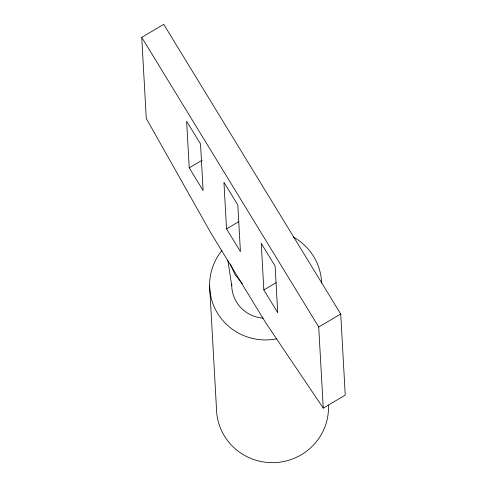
<?xml version="1.0" encoding="UTF-8"?>
<svg xmlns="http://www.w3.org/2000/svg" width="487" height="487" viewBox="0 0 487 487"><rect width="100%" height="100%" fill="white"/><g stroke="black" fill="none" stroke-linecap="round" stroke-linejoin="round"><path stroke-width="0.73" d="M141.747 37.347L163.742 24.35L340.717 313.999L345.253 395.121L323.258 408.118L265.896 323.021L210.743 232.756L146.283 118.463L141.747 37.347L318.723 327.002L323.258 408.118M189.236 167.845L186.631 121.251L200.516 143.969L203.122 190.563L189.236 167.845L202.178 160.199M226.54 228.896L223.935 182.302L237.82 205.021L240.42 251.615L226.54 228.896L238.831 221.634M263.844 289.954L261.239 243.36L275.118 266.079L277.724 312.672L263.844 289.954L276.135 282.685M318.723 327.002L340.717 313.999M242.453 283.738L235.014 274.68L230.369 263.972M227.837 260.35L231.727 285.516M209.617 285.918L216.478 408.648A56.017 55.025 -3.2 0 0 274.169 462.632A56.017 55.025 -3.2 0 0 328.445 405.111M276.75 338.812A56.017 55.025 -3.2 0 1 217.768 313.598A56.017 55.025 -3.2 0 1 221.981 250.488M293.46 237.096A56.017 55.025 -3.2 0 1 321.609 283.136M263.23 318.127A33.901 33.299 -3.2 0 1 231.733 284.073"/></g></svg>
